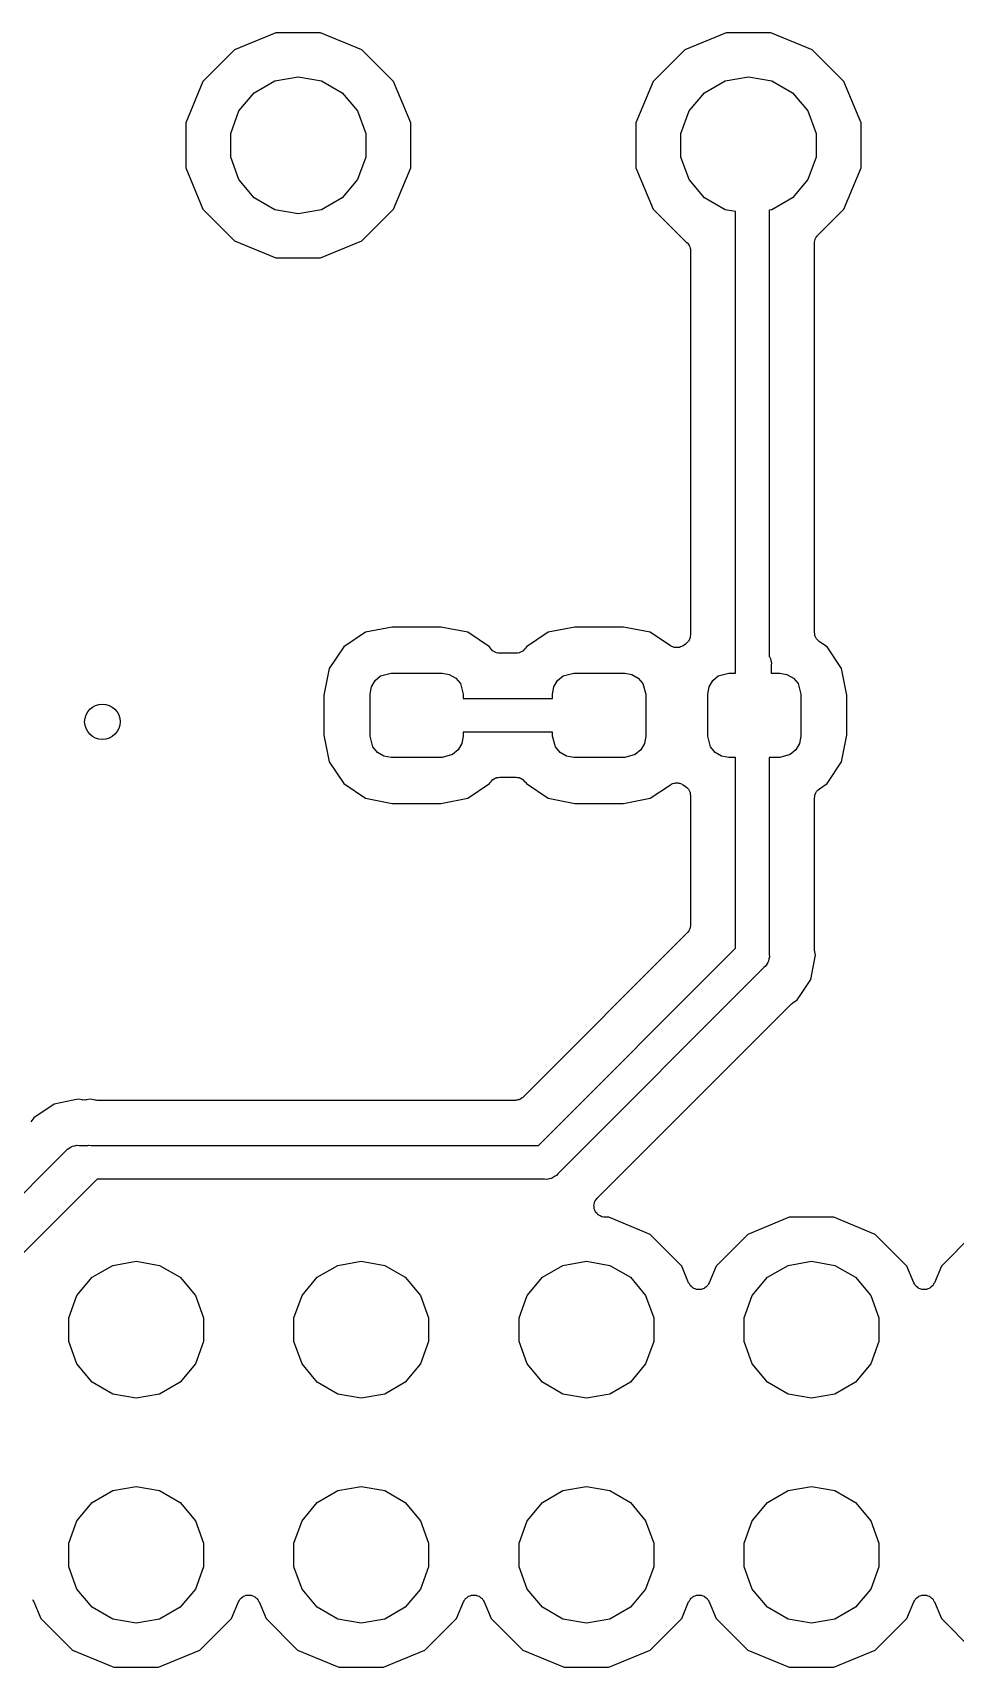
# Model space of a CAD drawing. Extents: x 121 to 245, y -148 to -51.
# Drawn here: x 194.41 to 204.82, y -80.52 to -62.08 of the extents above; entities that cross this region are included whole.
import ezdxf

# ---------------------------------------------------------------- set-up
doc = ezdxf.new("R2010")
doc.units = 0
doc.header["$MEASUREMENT"] = 0
doc.layers.add('BLACK', color=7, linetype='CONTINUOUS')

msp = doc.modelspace()

# ---------------------------------------------------------------- linework, layer by layer
at = {"layer": 'BLACK', "linetype": 'CONTINUOUS'}
for p, q in [((197.156, -62.0776), (196.689, -62.2709)), ((197.661, -62.0776), (197.156, -62.0776)), ((198.128, -62.2709), (197.661, -62.0776)), ((202.236, -62.0776), (201.769, -62.2709)), ((202.741, -62.0776), (202.236, -62.0776)), ((203.208, -62.2709), (202.741, -62.0776)), ((196.689, -62.2709), (196.332, -62.6282)), ((198.485, -62.6282), (198.128, -62.2709)), ((201.769, -62.2709), (201.412, -62.6282)), ((203.565, -62.6282), (203.208, -62.2709)), ((196.332, -62.6282), (196.139, -63.095)), ((196.911, -62.7549), (197.144, -62.6205)), ((197.144, -62.6205), (197.409, -62.5738)), ((197.409, -62.5738), (197.673, -62.6205)), ((197.673, -62.6205), (197.906, -62.7549)), ((198.679, -63.095), (198.485, -62.6282)), ((201.412, -62.6282), (201.219, -63.095)), ((201.991, -62.7549), (202.224, -62.6205)), ((202.224, -62.6205), (202.489, -62.5738)), ((202.489, -62.5738), (202.753, -62.6205)), ((202.753, -62.6205), (202.986, -62.7549)), ((203.737, -63.0421), (203.565, -62.6282)), ((196.739, -62.9607), (196.911, -62.7549)), ((197.906, -62.7549), (198.079, -62.9607)), ((201.819, -62.9607), (201.991, -62.7549)), ((202.986, -62.7549), (203.159, -62.9607)), ((196.647, -63.2132), (196.739, -62.9607)), ((198.079, -62.9607), (198.171, -63.2132)), ((201.727, -63.2132), (201.819, -62.9607)), ((203.159, -62.9607), (203.251, -63.2132)), ((203.759, -63.095), (203.737, -63.0421)), ((203.737, -63.0421), (203.737, -63.0421)), ((196.139, -63.095), (196.139, -63.6002)), ((196.647, -63.482), (196.647, -63.2132)), ((198.171, -63.2132), (198.171, -63.482)), ((198.679, -63.6002), (198.679, -63.095)), ((201.219, -63.095), (201.219, -63.6002)), ((201.727, -63.482), (201.727, -63.2132)), ((203.251, -63.2132), (203.251, -63.482)), ((203.759, -63.6002), (203.759, -63.095)), ((196.139, -63.6002), (196.332, -64.067)), ((196.739, -63.7345), (196.647, -63.482)), ((198.171, -63.482), (198.079, -63.7345)), ((198.485, -64.067), (198.679, -63.6002)), ((201.219, -63.6002), (201.412, -64.067)), ((201.819, -63.7345), (201.727, -63.482)), ((203.251, -63.482), (203.159, -63.7345)), ((203.565, -64.067), (203.759, -63.6002)), ((196.911, -63.9403), (196.739, -63.7345)), ((198.079, -63.7345), (197.906, -63.9403)), ((201.991, -63.9403), (201.819, -63.7345)), ((203.159, -63.7345), (202.986, -63.9403)), ((197.144, -64.0747), (196.911, -63.9403)), ((197.906, -63.9403), (197.673, -64.0747)), ((202.224, -64.0747), (201.991, -63.9403)), ((202.986, -63.9403), (202.753, -64.0747)), ((196.332, -64.067), (196.689, -64.4243)), ((197.409, -64.1214), (197.144, -64.0747)), ((197.673, -64.0747), (197.409, -64.1214)), ((198.128, -64.4243), (198.485, -64.067)), ((201.412, -64.067), (201.771, -64.4263)), ((202.343, -64.0957), (202.224, -64.0747)), ((202.344, -65.6633), (202.343, -64.0957)), ((202.753, -64.0747), (202.724, -64.0798)), ((202.724, -64.0798), (202.724, -69.1126)), ((203.27, -64.3628), (203.565, -64.067)), ((196.689, -64.4243), (197.156, -64.6176)), ((197.661, -64.6176), (198.128, -64.4243)), ((201.771, -64.4263), (201.772, -64.4265)), ((201.772, -64.4265), (201.783, -64.4354)), ((201.783, -64.4354), (201.794, -64.4429)), ((201.794, -64.4429), (201.799, -64.4495)), ((201.799, -64.4495), (201.806, -64.4549)), ((201.806, -64.4549), (201.813, -64.4669)), ((201.813, -64.4669), (201.821, -64.4778)), ((201.821, -64.4778), (201.824, -64.4858)), ((201.824, -64.4858), (201.828, -64.4931)), ((201.828, -64.4931), (201.83, -64.5067)), ((201.83, -64.5067), (201.834, -64.5199)), ((201.834, -64.5199), (201.834, -64.5283)), ((201.834, -64.5283), (201.836, -64.5365)), ((203.232, -64.4526), (203.233, -64.4471)), ((203.232, -68.8413), (203.232, -64.4526)), ((203.233, -64.4415), (203.237, -64.4255)), ((203.233, -64.4471), (203.233, -64.4415)), ((203.237, -64.4255), (203.24, -64.4091)), ((203.24, -64.4091), (203.243, -64.4043)), ((203.243, -64.4043), (203.244, -64.3989)), ((203.244, -64.3989), (203.254, -64.3853)), ((203.254, -64.3853), (203.262, -64.3709)), ((203.262, -64.3709), (203.266, -64.3673)), ((203.266, -64.3673), (203.27, -64.3628)), ((197.156, -64.6176), (197.661, -64.6176)), ((201.836, -64.5365), (201.836, -65.5987)), ((201.836, -65.5987), (201.835, -65.5987)), ((201.835, -65.5987), (201.835, -66.3753)), ((202.344, -66.2486), (202.343, -65.6633)), ((202.343, -65.6633), (202.344, -65.6633)), ((201.835, -66.3753), (201.836, -66.3753)), ((201.836, -66.3753), (201.836, -68.8686)), ((202.343, -69.1731), (202.344, -66.2486)), ((198.168, -68.8414), (197.923, -69.0051)), ((198.469, -68.7814), (198.168, -68.8414)), ((199.019, -68.7814), (198.469, -68.7814)), ((199.321, -68.8414), (199.019, -68.7814)), ((199.566, -69.0051), (199.321, -68.8414)), ((200.228, -68.8414), (199.983, -69.0051)), ((200.529, -68.7814), (200.228, -68.8414)), ((201.079, -68.7814), (200.529, -68.7814)), ((201.381, -68.8414), (201.079, -68.7814)), ((201.609, -68.9936), (201.381, -68.8414)), ((201.806, -68.9502), (201.792, -68.9617)), ((201.808, -68.9466), (201.806, -68.9502)), ((201.811, -68.9437), (201.808, -68.9466)), ((201.819, -68.9275), (201.811, -68.9437)), ((201.828, -68.912), (201.819, -68.9275)), ((201.829, -68.9079), (201.828, -68.912)), ((201.83, -68.9041), (201.829, -68.9079)), ((201.832, -68.8862), (201.83, -68.9041)), ((201.836, -68.8686), (201.832, -68.8862)), ((203.236, -68.859), (203.232, -68.8413)), ((203.238, -68.8768), (203.236, -68.859)), ((203.239, -68.8806), (203.238, -68.8768)), ((203.24, -68.8847), (203.239, -68.8806)), ((203.249, -68.9003), (203.24, -68.8847)), ((203.257, -68.9164), (203.249, -68.9003)), ((203.26, -68.9193), (203.257, -68.9164)), ((203.262, -68.9229), (203.26, -68.9193)), ((203.276, -68.9345), (203.262, -68.9229)), ((203.289, -68.9469), (203.276, -68.9345)), ((203.376, -69.0051), (203.289, -68.9469)), ((197.923, -69.0051), (197.759, -69.2502)), ((199.577, -69.0219), (199.566, -69.0051)), ((199.59, -69.0348), (199.577, -69.0219)), ((199.601, -69.0486), (199.59, -69.0348)), ((199.605, -69.0507), (199.601, -69.0486)), ((199.608, -69.0537), (199.605, -69.0507)), ((199.624, -69.0617), (199.608, -69.0537)), ((199.639, -69.0706), (199.624, -69.0617)), ((199.644, -69.0714), (199.639, -69.0706)), ((199.647, -69.0732), (199.644, -69.0714)), ((199.665, -69.0752), (199.647, -69.0732)), ((199.683, -69.0783), (199.665, -69.0752)), ((199.866, -69.0783), (199.683, -69.0783)), ((199.884, -69.0752), (199.866, -69.0783)), ((199.901, -69.0732), (199.884, -69.0752)), ((199.905, -69.0714), (199.901, -69.0732)), ((199.909, -69.0706), (199.905, -69.0714)), ((199.925, -69.0617), (199.909, -69.0706)), ((199.941, -69.0537), (199.925, -69.0617)), ((199.944, -69.0507), (199.941, -69.0537)), ((199.948, -69.0486), (199.944, -69.0507)), ((199.959, -69.0348), (199.948, -69.0486)), ((199.972, -69.0219), (199.959, -69.0348)), ((199.983, -69.0051), (199.972, -69.0219)), ((201.616, -68.997), (201.609, -68.9936)), ((201.623, -69.0019), (201.616, -68.997)), ((201.637, -69.0058), (201.623, -69.0019)), ((201.649, -69.0114), (201.637, -69.0058)), ((201.658, -69.0119), (201.649, -69.0114)), ((201.666, -69.0142), (201.658, -69.0119)), ((201.679, -69.0133), (201.666, -69.0142)), ((201.693, -69.0142), (201.679, -69.0133)), ((201.701, -69.0119), (201.693, -69.0142)), ((201.71, -69.0114), (201.701, -69.0119)), ((201.722, -69.0058), (201.71, -69.0114)), ((201.736, -69.0019), (201.722, -69.0058)), ((201.742, -68.997), (201.736, -69.0019)), ((201.75, -68.9936), (201.742, -68.997)), ((201.779, -68.9742), (201.75, -68.9936)), ((201.792, -68.9617), (201.779, -68.9742)), ((202.724, -69.1126), (202.73, -69.1201)), ((202.73, -69.1201), (202.732, -69.1283)), ((202.732, -69.1283), (202.736, -69.1356)), ((202.736, -69.1356), (202.741, -69.1605)), ((203.54, -69.2502), (203.376, -69.0051)), ((197.759, -69.2502), (197.699, -69.5518)), ((198.338, -69.3336), (198.457, -69.3018)), ((198.457, -69.3018), (199.032, -69.3018)), ((199.032, -69.3018), (199.113, -69.3161)), ((199.113, -69.3161), (199.185, -69.3574)), ((200.398, -69.3336), (200.517, -69.3018)), ((200.517, -69.3018), (201.092, -69.3018)), ((201.092, -69.3018), (201.173, -69.3161)), ((201.173, -69.3161), (201.245, -69.3574)), ((202.148, -69.3336), (202.267, -69.3018)), ((202.267, -69.3018), (202.343, -69.3018)), ((202.341, -69.1983), (202.343, -69.1731)), ((202.343, -69.2065), (202.341, -69.1983)), ((202.343, -69.3018), (202.343, -69.2065)), ((202.741, -69.1605), (202.747, -69.1849)), ((202.747, -69.1849), (202.745, -69.2101)), ((202.745, -69.2101), (202.745, -69.3018)), ((202.745, -69.3018), (202.842, -69.3018)), ((202.842, -69.3018), (202.923, -69.3161)), ((202.923, -69.3161), (202.995, -69.3574)), ((203.6, -69.5518), (203.54, -69.2502)), ((198.219, -69.5393), (198.234, -69.4581)), ((198.234, -69.4581), (198.275, -69.3866)), ((198.275, -69.3866), (198.338, -69.3336)), ((199.185, -69.3574), (199.238, -69.4205)), ((199.238, -69.4205), (199.269, -69.5393)), ((200.279, -69.5393), (200.294, -69.4581)), ((200.294, -69.4581), (200.335, -69.3866)), ((200.335, -69.3866), (200.398, -69.3336)), ((201.245, -69.3574), (201.298, -69.4205)), ((201.298, -69.4205), (201.329, -69.5393)), ((202.029, -69.5393), (202.044, -69.4581)), ((202.044, -69.4581), (202.085, -69.3866)), ((202.085, -69.3866), (202.148, -69.3336)), ((202.995, -69.3574), (203.048, -69.4205)), ((203.048, -69.4205), (203.079, -69.5393)), ((197.699, -69.5518), (197.699, -70.0018)), ((198.219, -70.0143), (198.219, -69.5393)), ((199.269, -69.5393), (199.269, -69.5863)), ((199.269, -69.5863), (200.279, -69.5863)), ((200.279, -69.5863), (200.279, -69.5393)), ((201.329, -69.5393), (201.329, -70.0143)), ((202.029, -70.0143), (202.029, -69.5393)), ((203.079, -69.5393), (203.079, -70.0143)), ((203.6, -70.0018), (203.6, -69.5518)), ((197.699, -70.0018), (197.759, -70.3034)), ((198.251, -70.133), (198.219, -70.0143)), ((199.269, -70.0143), (199.255, -70.0955)), ((200.279, -69.9673), (199.269, -69.9673)), ((199.269, -69.9673), (199.269, -70.0143)), ((200.279, -70.0143), (200.279, -69.9673)), ((200.311, -70.133), (200.279, -70.0143)), ((201.329, -70.0143), (201.315, -70.0955)), ((202.061, -70.133), (202.029, -70.0143)), ((203.079, -70.0143), (203.065, -70.0955)), ((203.54, -70.3034), (203.6, -70.0018)), ((198.304, -70.1962), (198.251, -70.133)), ((198.376, -70.2375), (198.304, -70.1962)), ((198.457, -70.2518), (198.376, -70.2375)), ((199.151, -70.22), (199.032, -70.2518)), ((199.214, -70.167), (199.151, -70.22)), ((199.255, -70.0955), (199.214, -70.167)), ((200.364, -70.1962), (200.311, -70.133)), ((200.436, -70.2375), (200.364, -70.1962)), ((200.517, -70.2518), (200.436, -70.2375)), ((201.211, -70.22), (201.092, -70.2518)), ((201.274, -70.167), (201.211, -70.22)), ((201.315, -70.0955), (201.274, -70.167)), ((202.114, -70.1962), (202.061, -70.133)), ((202.186, -70.2375), (202.114, -70.1962)), ((202.267, -70.2518), (202.186, -70.2375)), ((202.961, -70.22), (202.842, -70.2518)), ((203.024, -70.167), (202.961, -70.22)), ((203.065, -70.0955), (203.024, -70.167)), ((197.759, -70.3034), (197.923, -70.5485)), ((199.032, -70.2518), (198.457, -70.2518)), ((201.092, -70.2518), (200.517, -70.2518)), ((202.343, -70.2518), (202.267, -70.2518)), ((202.343, -72.4045), (202.343, -70.2518)), ((202.842, -70.2518), (202.724, -70.2518)), ((202.724, -70.2518), (202.724, -72.4751)), ((203.376, -70.5485), (203.54, -70.3034)), ((197.923, -70.5485), (198.168, -70.7122)), ((199.321, -70.7122), (199.566, -70.5485)), ((199.566, -70.5485), (199.577, -70.5317)), ((199.577, -70.5317), (199.59, -70.5188)), ((199.59, -70.5188), (199.601, -70.505)), ((199.601, -70.505), (199.605, -70.5029)), ((199.605, -70.5029), (199.608, -70.4999)), ((199.608, -70.4999), (199.624, -70.4919)), ((199.624, -70.4919), (199.639, -70.483)), ((199.639, -70.483), (199.644, -70.4822)), ((199.644, -70.4822), (199.647, -70.4804)), ((199.647, -70.4804), (199.665, -70.4784)), ((199.665, -70.4784), (199.683, -70.4753)), ((199.683, -70.4753), (199.866, -70.4753)), ((199.866, -70.4753), (199.884, -70.4784)), ((199.884, -70.4784), (199.901, -70.4804)), ((199.901, -70.4804), (199.905, -70.4822)), ((199.905, -70.4822), (199.909, -70.483)), ((199.909, -70.483), (199.925, -70.4919)), ((199.925, -70.4919), (199.941, -70.4999)), ((199.941, -70.4999), (199.944, -70.5029)), ((199.944, -70.5029), (199.948, -70.505)), ((199.948, -70.505), (199.959, -70.5188)), ((199.959, -70.5188), (199.972, -70.5317)), ((199.972, -70.5317), (199.983, -70.5485)), ((199.983, -70.5485), (200.228, -70.7122)), ((201.381, -70.7122), (201.609, -70.56)), ((201.609, -70.56), (201.616, -70.5566)), ((201.616, -70.5566), (201.623, -70.5517)), ((201.623, -70.5517), (201.637, -70.5478)), ((201.637, -70.5478), (201.649, -70.5422)), ((201.649, -70.5422), (201.658, -70.5417)), ((201.658, -70.5417), (201.666, -70.5394)), ((201.666, -70.5394), (201.679, -70.5403)), ((201.679, -70.5403), (201.693, -70.5394)), ((201.693, -70.5394), (201.701, -70.5417)), ((201.701, -70.5417), (201.71, -70.5422)), ((201.71, -70.5422), (201.722, -70.5478)), ((201.722, -70.5478), (201.736, -70.5517)), ((201.736, -70.5517), (201.742, -70.5566)), ((201.742, -70.5566), (201.75, -70.56)), ((201.75, -70.56), (201.779, -70.5794)), ((201.779, -70.5794), (201.792, -70.5919)), ((201.792, -70.5919), (201.806, -70.6034)), ((201.806, -70.6034), (201.808, -70.607)), ((201.808, -70.607), (201.811, -70.61)), ((201.811, -70.61), (201.819, -70.6261)), ((203.276, -70.6191), (203.289, -70.6067)), ((203.289, -70.6067), (203.376, -70.5485)), ((198.168, -70.7122), (198.469, -70.7722)), ((198.469, -70.7722), (199.019, -70.7722)), ((199.019, -70.7722), (199.321, -70.7122)), ((200.228, -70.7122), (200.529, -70.7722)), ((200.529, -70.7722), (201.079, -70.7722)), ((201.079, -70.7722), (201.381, -70.7122)), ((201.819, -70.6261), (201.828, -70.6416)), ((201.828, -70.6416), (201.829, -70.6457)), ((201.829, -70.6457), (201.83, -70.6495)), ((201.83, -70.6495), (201.832, -70.6674)), ((201.832, -70.6674), (201.835, -70.685)), ((201.835, -70.685), (201.835, -72.1415)), ((203.232, -70.7123), (203.236, -70.6946)), ((203.232, -72.4021), (203.232, -70.7123)), ((203.236, -70.6946), (203.238, -70.6768)), ((203.238, -70.6768), (203.239, -70.673)), ((203.239, -70.673), (203.24, -70.6689)), ((203.24, -70.6689), (203.249, -70.6533)), ((203.249, -70.6533), (203.257, -70.6372)), ((203.257, -70.6372), (203.26, -70.6343)), ((203.26, -70.6343), (203.262, -70.6307)), ((203.262, -70.6307), (203.276, -70.6191)), ((201.798, -72.2313), (199.945, -74.0843)), ((201.802, -72.2267), (201.798, -72.2313)), ((201.806, -72.2231), (201.802, -72.2267)), ((201.814, -72.2087), (201.806, -72.2231)), ((201.824, -72.1951), (201.814, -72.2087)), ((201.825, -72.1897), (201.824, -72.1951)), ((201.828, -72.1849), (201.825, -72.1897)), ((201.831, -72.1686), (201.828, -72.1849)), ((201.835, -72.1525), (201.831, -72.1686)), ((201.835, -72.1415), (201.835, -72.147)), ((201.835, -72.147), (201.835, -72.1525)), ((200.118, -74.6295), (202.343, -72.4045)), ((203.235, -72.4144), (203.232, -72.4021)), ((203.235, -72.4269), (203.235, -72.4144)), ((203.246, -72.4834), (203.235, -72.4269)), ((202.663, -72.624), (200.338, -74.9488)), ((202.682, -72.6077), (202.663, -72.624)), ((202.695, -72.5859), (202.682, -72.6077)), ((202.709, -72.5652), (202.695, -72.5859)), ((202.712, -72.5569), (202.709, -72.5652)), ((202.716, -72.5496), (202.712, -72.5569)), ((202.72, -72.5247), (202.716, -72.5496)), ((202.727, -72.5003), (202.72, -72.5247)), ((202.724, -72.4751), (202.727, -72.5003)), ((203.192, -72.7559), (203.235, -72.5399)), ((203.235, -72.5399), (203.246, -72.4834)), ((203.235, -72.5399), (203.235, -72.5399)), ((203.078, -72.9268), (203.192, -72.7559)), ((202.99, -73.019), (203.038, -72.987)), ((203.038, -72.987), (203.078, -72.9268)), ((200.782, -75.2232), (202.97, -73.0348)), ((202.97, -73.0348), (202.981, -73.0276)), ((202.981, -73.0276), (202.99, -73.019)), ((194.871, -74.1191), (194.655, -74.162)), ((194.928, -74.1078), (194.871, -74.1191)), ((194.871, -74.1191), (194.871, -74.1191)), ((194.969, -74.116), (194.928, -74.1078)), ((194.972, -74.1161), (194.969, -74.116)), ((194.975, -74.117), (194.972, -74.1161)), ((194.994, -74.1166), (194.975, -74.117)), ((195.013, -74.117), (194.994, -74.1166)), ((195.016, -74.1161), (195.013, -74.117)), ((195.019, -74.116), (195.016, -74.1161)), ((195.06, -74.1078), (195.019, -74.116)), ((195.117, -74.1191), (195.06, -74.1078)), ((195.129, -74.1193), (195.117, -74.1191)), ((195.141, -74.1215), (195.129, -74.1193)), ((199.855, -74.1215), (195.141, -74.1215)), ((199.861, -74.1205), (199.855, -74.1215)), ((199.867, -74.121), (199.861, -74.1205)), ((199.883, -74.1167), (199.867, -74.121)), ((199.899, -74.1138), (199.883, -74.1167)), ((199.904, -74.111), (199.899, -74.1138)), ((199.909, -74.1096), (199.904, -74.111)), ((199.923, -74.1001), (199.909, -74.1096)), ((199.937, -74.0918), (199.923, -74.1001)), ((199.941, -74.0875), (199.937, -74.0918)), ((199.945, -74.0843), (199.941, -74.0875)), ((194.655, -74.162), (194.424, -74.3164)), ((194.424, -74.3164), (194.392, -74.3643)), ((194.787, -74.6912), (194.804, -74.6718)), ((194.804, -74.6718), (194.826, -74.6592)), ((194.826, -74.6592), (194.846, -74.6447)), ((194.846, -74.6447), (194.854, -74.6425)), ((194.854, -74.6425), (194.862, -74.6382)), ((194.862, -74.6382), (194.887, -74.6338)), ((194.887, -74.6338), (194.911, -74.6273)), ((194.911, -74.6273), (194.936, -74.6295)), ((194.936, -74.6295), (195.035, -74.6295)), ((195.035, -74.6295), (195.043, -74.6273)), ((195.043, -74.6273), (195.068, -74.6295)), ((195.068, -74.6295), (200.118, -74.6295)), ((193.426, -76.053), (194.787, -74.6912)), ((195.139, -75.0105), (193.74, -76.4093)), ((200.189, -75.0105), (195.139, -75.0105)), ((200.214, -75.0127), (200.189, -75.0105)), ((200.239, -75.0062), (200.214, -75.0127)), ((200.264, -75.0018), (200.239, -75.0062)), ((200.271, -74.9975), (200.264, -75.0018)), ((200.279, -74.9953), (200.271, -74.9975)), ((200.3, -74.9808), (200.279, -74.9953)), ((200.322, -74.9682), (200.3, -74.9808)), ((200.338, -74.9488), (200.322, -74.9682)), ((200.773, -75.2368), (200.782, -75.2232)), ((200.745, -75.3019), (200.747, -75.2965)), ((200.747, -75.3185), (200.745, -75.3019)), ((200.747, -75.2909), (200.752, -75.2754)), ((200.747, -75.2965), (200.747, -75.2909)), ((200.747, -75.3351), (200.747, -75.3185)), ((200.749, -75.3403), (200.747, -75.3351)), ((200.749, -75.3459), (200.749, -75.3403)), ((200.756, -75.3609), (200.749, -75.3459)), ((200.752, -75.2754), (200.757, -75.2593)), ((200.762, -75.3765), (200.756, -75.3609)), ((200.757, -75.2593), (200.76, -75.2548)), ((200.76, -75.2548), (200.762, -75.2495)), ((200.762, -75.2495), (200.773, -75.2368)), ((200.765, -75.3808), (200.762, -75.3765)), ((200.768, -75.3858), (200.765, -75.3808)), ((200.78, -75.3976), (200.768, -75.3858)), ((200.79, -75.4103), (200.78, -75.3976)), ((200.795, -75.4131), (200.79, -75.4103)), ((200.799, -75.417), (200.795, -75.4131)), ((200.814, -75.424), (200.799, -75.417)), ((200.828, -75.4323), (200.814, -75.424)), ((200.834, -75.4333), (200.828, -75.4323)), ((200.839, -75.4357), (200.834, -75.4333)), ((200.855, -75.4371), (200.839, -75.4357)), ((200.872, -75.44), (200.855, -75.4371)), ((200.912, -75.44), (200.872, -75.44)), ((201.378, -75.633), (200.912, -75.44)), ((202.948, -75.44), (202.482, -75.633)), ((203.452, -75.44), (202.948, -75.44)), ((203.918, -75.633), (203.452, -75.44)), ((201.735, -75.9897), (201.378, -75.633)), ((202.482, -75.633), (202.125, -75.9897)), ((204.275, -75.9897), (203.918, -75.633)), ((205.022, -75.633), (204.665, -75.9897)), ((195.316, -75.9828), (195.58, -75.9363)), ((195.58, -75.9363), (195.844, -75.9828)), ((197.856, -75.9828), (198.12, -75.9363)), ((198.12, -75.9363), (198.384, -75.9828)), ((200.396, -75.9828), (200.66, -75.9363)), ((200.66, -75.9363), (200.924, -75.9828)), ((202.936, -75.9828), (203.2, -75.9363)), ((203.2, -75.9363), (203.464, -75.9828)), ((194.912, -76.3221), (195.084, -76.1168)), ((195.084, -76.1168), (195.316, -75.9828)), ((195.844, -75.9828), (196.076, -76.1168)), ((196.076, -76.1168), (196.248, -76.3221)), ((197.452, -76.3221), (197.624, -76.1168)), ((197.624, -76.1168), (197.856, -75.9828)), ((198.384, -75.9828), (198.616, -76.1168)), ((198.616, -76.1168), (198.788, -76.3221)), ((199.992, -76.3221), (200.164, -76.1168)), ((200.164, -76.1168), (200.396, -75.9828)), ((200.924, -75.9828), (201.156, -76.1168)), ((201.156, -76.1168), (201.328, -76.3221)), ((201.813, -76.1773), (201.735, -75.9897)), ((202.125, -75.9897), (202.047, -76.1773)), ((202.532, -76.3221), (202.704, -76.1168)), ((202.704, -76.1168), (202.936, -75.9828)), ((203.464, -75.9828), (203.696, -76.1168)), ((203.696, -76.1168), (203.868, -76.3221)), ((204.353, -76.1773), (204.275, -75.9897)), ((204.665, -75.9897), (204.587, -76.1773)), ((194.82, -76.574), (194.912, -76.3221)), ((196.248, -76.3221), (196.34, -76.574)), ((197.36, -76.574), (197.452, -76.3221)), ((198.788, -76.3221), (198.88, -76.574)), ((199.9, -76.574), (199.992, -76.3221)), ((201.328, -76.3221), (201.42, -76.574)), ((201.822, -76.1913), (201.813, -76.1773)), ((201.829, -76.2061), (201.822, -76.1913)), ((201.833, -76.2098), (201.829, -76.2061)), ((201.836, -76.2145), (201.833, -76.2098)), ((201.85, -76.2246), (201.836, -76.2145)), ((201.862, -76.2359), (201.85, -76.2246)), ((201.867, -76.238), (201.862, -76.2359)), ((201.871, -76.2414), (201.867, -76.238)), ((201.887, -76.2464), (201.871, -76.2414)), ((201.903, -76.2527), (201.887, -76.2464)), ((201.908, -76.253), (201.903, -76.2527)), ((201.913, -76.2547), (201.908, -76.253)), ((201.93, -76.2539), (201.913, -76.2547)), ((201.947, -76.2547), (201.93, -76.2539)), ((201.952, -76.253), (201.947, -76.2547)), ((201.957, -76.2527), (201.952, -76.253)), ((201.973, -76.2464), (201.957, -76.2527)), ((201.989, -76.2414), (201.973, -76.2464)), ((201.993, -76.238), (201.989, -76.2414)), ((201.998, -76.2359), (201.993, -76.238)), ((202.01, -76.2246), (201.998, -76.2359)), ((202.024, -76.2145), (202.01, -76.2246)), ((202.027, -76.2098), (202.024, -76.2145)), ((202.031, -76.2061), (202.027, -76.2098)), ((202.038, -76.1913), (202.031, -76.2061)), ((202.047, -76.1773), (202.038, -76.1913)), ((202.44, -76.574), (202.532, -76.3221)), ((203.868, -76.3221), (203.96, -76.574)), ((204.362, -76.1913), (204.353, -76.1773)), ((204.369, -76.2061), (204.362, -76.1913)), ((204.373, -76.2098), (204.369, -76.2061)), ((204.376, -76.2145), (204.373, -76.2098)), ((204.39, -76.2246), (204.376, -76.2145)), ((204.402, -76.2359), (204.39, -76.2246)), ((204.407, -76.238), (204.402, -76.2359)), ((204.411, -76.2414), (204.407, -76.238)), ((204.427, -76.2464), (204.411, -76.2414)), ((204.443, -76.2527), (204.427, -76.2464)), ((204.448, -76.253), (204.443, -76.2527)), ((204.453, -76.2547), (204.448, -76.253)), ((204.47, -76.2539), (204.453, -76.2547)), ((204.487, -76.2547), (204.47, -76.2539)), ((204.492, -76.253), (204.487, -76.2547)), ((204.497, -76.2527), (204.492, -76.253)), ((204.513, -76.2464), (204.497, -76.2527)), ((204.529, -76.2414), (204.513, -76.2464)), ((204.533, -76.238), (204.529, -76.2414)), ((204.538, -76.2359), (204.533, -76.238)), ((204.55, -76.2246), (204.538, -76.2359)), ((204.564, -76.2145), (204.55, -76.2246)), ((204.567, -76.2098), (204.564, -76.2145)), ((204.571, -76.2061), (204.567, -76.2098)), ((204.578, -76.1913), (204.571, -76.2061)), ((204.587, -76.1773), (204.578, -76.1913)), ((194.82, -76.842), (194.82, -76.574)), ((196.34, -76.574), (196.34, -76.842)), ((197.36, -76.842), (197.36, -76.574)), ((198.88, -76.574), (198.88, -76.842)), ((199.9, -76.842), (199.9, -76.574)), ((201.42, -76.574), (201.42, -76.842)), ((202.44, -76.842), (202.44, -76.574)), ((203.96, -76.574), (203.96, -76.842)), ((194.912, -77.0939), (194.82, -76.842)), ((196.34, -76.842), (196.248, -77.0939)), ((197.452, -77.0939), (197.36, -76.842)), ((198.88, -76.842), (198.788, -77.0939)), ((199.992, -77.0939), (199.9, -76.842)), ((201.42, -76.842), (201.328, -77.0939)), ((202.532, -77.0939), (202.44, -76.842)), ((203.96, -76.842), (203.868, -77.0939)), ((195.084, -77.2992), (194.912, -77.0939)), ((196.248, -77.0939), (196.076, -77.2992)), ((197.624, -77.2992), (197.452, -77.0939)), ((198.788, -77.0939), (198.616, -77.2992)), ((200.164, -77.2992), (199.992, -77.0939)), ((201.328, -77.0939), (201.156, -77.2992)), ((202.704, -77.2992), (202.532, -77.0939)), ((203.868, -77.0939), (203.696, -77.2992)), ((195.316, -77.4332), (195.084, -77.2992)), ((195.58, -77.4797), (195.316, -77.4332)), ((195.844, -77.4332), (195.58, -77.4797)), ((196.076, -77.2992), (195.844, -77.4332)), ((197.856, -77.4332), (197.624, -77.2992)), ((198.12, -77.4797), (197.856, -77.4332)), ((198.384, -77.4332), (198.12, -77.4797)), ((198.616, -77.2992), (198.384, -77.4332)), ((200.396, -77.4332), (200.164, -77.2992)), ((200.66, -77.4797), (200.396, -77.4332)), ((200.924, -77.4332), (200.66, -77.4797)), ((201.156, -77.2992), (200.924, -77.4332)), ((202.936, -77.4332), (202.704, -77.2992)), ((203.2, -77.4797), (202.936, -77.4332)), ((203.464, -77.4332), (203.2, -77.4797)), ((203.696, -77.2992), (203.464, -77.4332)), ((195.084, -78.6568), (195.316, -78.5228)), ((195.316, -78.5228), (195.58, -78.4763)), ((195.58, -78.4763), (195.844, -78.5228)), ((195.844, -78.5228), (196.076, -78.6568)), ((197.624, -78.6568), (197.856, -78.5228)), ((197.856, -78.5228), (198.12, -78.4763)), ((198.12, -78.4763), (198.384, -78.5228)), ((198.384, -78.5228), (198.616, -78.6568)), ((200.164, -78.6568), (200.396, -78.5228)), ((200.396, -78.5228), (200.66, -78.4763)), ((200.66, -78.4763), (200.924, -78.5228)), ((200.924, -78.5228), (201.156, -78.6568)), ((202.704, -78.6568), (202.936, -78.5228)), ((202.936, -78.5228), (203.2, -78.4763)), ((203.2, -78.4763), (203.464, -78.5228)), ((203.464, -78.5228), (203.696, -78.6568)), ((194.912, -78.8621), (195.084, -78.6568)), ((196.076, -78.6568), (196.248, -78.8621)), ((197.452, -78.8621), (197.624, -78.6568)), ((198.616, -78.6568), (198.788, -78.8621)), ((199.992, -78.8621), (200.164, -78.6568)), ((201.156, -78.6568), (201.328, -78.8621)), ((202.532, -78.8621), (202.704, -78.6568)), ((203.696, -78.6568), (203.868, -78.8621)), ((194.82, -79.114), (194.912, -78.8621)), ((196.248, -78.8621), (196.34, -79.114)), ((197.36, -79.114), (197.452, -78.8621)), ((198.788, -78.8621), (198.88, -79.114)), ((199.9, -79.114), (199.992, -78.8621)), ((201.328, -78.8621), (201.42, -79.114)), ((202.44, -79.114), (202.532, -78.8621)), ((203.868, -78.8621), (203.96, -79.114)), ((194.82, -79.382), (194.82, -79.114)), ((196.34, -79.114), (196.34, -79.382)), ((197.36, -79.382), (197.36, -79.114)), ((198.88, -79.114), (198.88, -79.382)), ((199.9, -79.382), (199.9, -79.114)), ((201.42, -79.114), (201.42, -79.382)), ((202.44, -79.382), (202.44, -79.114)), ((203.96, -79.114), (203.96, -79.382)), ((194.912, -79.6339), (194.82, -79.382)), ((196.34, -79.382), (196.248, -79.6339)), ((197.452, -79.6339), (197.36, -79.382)), ((198.88, -79.382), (198.788, -79.6339)), ((199.992, -79.6339), (199.9, -79.382)), ((201.42, -79.382), (201.328, -79.6339)), ((202.532, -79.6339), (202.44, -79.382)), ((203.96, -79.382), (203.868, -79.6339)), ((195.084, -79.8392), (194.912, -79.6339)), ((196.248, -79.6339), (196.076, -79.8392)), ((197.624, -79.8392), (197.452, -79.6339)), ((198.788, -79.6339), (198.616, -79.8392)), ((200.164, -79.8392), (199.992, -79.6339)), ((201.328, -79.6339), (201.156, -79.8392)), ((202.704, -79.8392), (202.532, -79.6339)), ((203.868, -79.6339), (203.696, -79.8392)), ((194.411, -79.7499), (194.418, -79.7647)), ((194.418, -79.7647), (194.427, -79.7787)), ((194.427, -79.7787), (194.505, -79.9663)), ((196.655, -79.9663), (196.733, -79.7787)), ((196.733, -79.7787), (196.742, -79.7647)), ((196.742, -79.7647), (196.749, -79.7499)), ((196.749, -79.7499), (196.753, -79.7462)), ((196.753, -79.7462), (196.756, -79.7415)), ((196.756, -79.7415), (196.77, -79.7314)), ((196.77, -79.7314), (196.782, -79.7201)), ((196.782, -79.7201), (196.787, -79.718)), ((196.787, -79.718), (196.791, -79.7146)), ((196.791, -79.7146), (196.807, -79.7096)), ((196.807, -79.7096), (196.823, -79.7033)), ((196.823, -79.7033), (196.828, -79.703)), ((196.828, -79.703), (196.833, -79.7013)), ((196.833, -79.7013), (196.85, -79.7021)), ((196.85, -79.7021), (196.867, -79.7013)), ((196.867, -79.7013), (196.872, -79.703)), ((196.872, -79.703), (196.877, -79.7033)), ((196.877, -79.7033), (196.893, -79.7096)), ((196.893, -79.7096), (196.909, -79.7146)), ((196.909, -79.7146), (196.913, -79.718)), ((196.913, -79.718), (196.918, -79.7201)), ((196.918, -79.7201), (196.93, -79.7314)), ((196.93, -79.7314), (196.944, -79.7415)), ((196.944, -79.7415), (196.947, -79.7462)), ((196.947, -79.7462), (196.951, -79.7499)), ((196.951, -79.7499), (196.958, -79.7647)), ((196.958, -79.7647), (196.967, -79.7787)), ((196.967, -79.7787), (197.045, -79.9663)), ((199.195, -79.9663), (199.273, -79.7787)), ((199.273, -79.7787), (199.282, -79.7647)), ((199.282, -79.7647), (199.289, -79.7499)), ((199.289, -79.7499), (199.293, -79.7462)), ((199.293, -79.7462), (199.296, -79.7415)), ((199.296, -79.7415), (199.31, -79.7314)), ((199.31, -79.7314), (199.322, -79.7201)), ((199.322, -79.7201), (199.327, -79.718)), ((199.327, -79.718), (199.331, -79.7146)), ((199.331, -79.7146), (199.347, -79.7096)), ((199.347, -79.7096), (199.363, -79.7033)), ((199.363, -79.7033), (199.368, -79.703)), ((199.368, -79.703), (199.373, -79.7013)), ((199.373, -79.7013), (199.39, -79.7021)), ((199.39, -79.7021), (199.407, -79.7013)), ((199.407, -79.7013), (199.412, -79.703)), ((199.412, -79.703), (199.417, -79.7033)), ((199.417, -79.7033), (199.433, -79.7096)), ((199.433, -79.7096), (199.449, -79.7146)), ((199.449, -79.7146), (199.453, -79.718)), ((199.453, -79.718), (199.458, -79.7201)), ((199.458, -79.7201), (199.47, -79.7314)), ((199.47, -79.7314), (199.484, -79.7415)), ((199.484, -79.7415), (199.487, -79.7462)), ((199.487, -79.7462), (199.491, -79.7499)), ((199.491, -79.7499), (199.498, -79.7647)), ((199.498, -79.7647), (199.507, -79.7787)), ((199.507, -79.7787), (199.585, -79.9663)), ((201.735, -79.9663), (201.813, -79.7787)), ((201.813, -79.7787), (201.822, -79.7647)), ((201.822, -79.7647), (201.829, -79.7499)), ((201.829, -79.7499), (201.833, -79.7462)), ((201.833, -79.7462), (201.836, -79.7415)), ((201.836, -79.7415), (201.85, -79.7314)), ((201.85, -79.7314), (201.862, -79.7201)), ((201.862, -79.7201), (201.867, -79.718)), ((201.867, -79.718), (201.871, -79.7146)), ((201.871, -79.7146), (201.887, -79.7096)), ((201.887, -79.7096), (201.903, -79.7033)), ((201.903, -79.7033), (201.908, -79.703)), ((201.908, -79.703), (201.913, -79.7013)), ((201.913, -79.7013), (201.93, -79.7021)), ((201.93, -79.7021), (201.947, -79.7013)), ((201.947, -79.7013), (201.952, -79.703)), ((201.952, -79.703), (201.957, -79.7033)), ((201.957, -79.7033), (201.973, -79.7096)), ((201.973, -79.7096), (201.989, -79.7146)), ((201.989, -79.7146), (201.993, -79.718)), ((201.993, -79.718), (201.998, -79.7201)), ((201.998, -79.7201), (202.01, -79.7314)), ((202.01, -79.7314), (202.024, -79.7415)), ((202.024, -79.7415), (202.027, -79.7462)), ((202.027, -79.7462), (202.031, -79.7499)), ((202.031, -79.7499), (202.038, -79.7647)), ((202.038, -79.7647), (202.047, -79.7787)), ((202.047, -79.7787), (202.125, -79.9663)), ((204.275, -79.9663), (204.353, -79.7787)), ((204.353, -79.7787), (204.362, -79.7647)), ((204.362, -79.7647), (204.369, -79.7499)), ((204.369, -79.7499), (204.373, -79.7462)), ((204.373, -79.7462), (204.376, -79.7415)), ((204.376, -79.7415), (204.39, -79.7314)), ((204.39, -79.7314), (204.402, -79.7201)), ((204.402, -79.7201), (204.407, -79.718)), ((204.407, -79.718), (204.411, -79.7146)), ((204.411, -79.7146), (204.427, -79.7096)), ((204.427, -79.7096), (204.443, -79.7033)), ((204.443, -79.7033), (204.448, -79.703)), ((204.448, -79.703), (204.453, -79.7013)), ((204.453, -79.7013), (204.47, -79.7021)), ((204.47, -79.7021), (204.487, -79.7013)), ((204.487, -79.7013), (204.492, -79.703)), ((204.492, -79.703), (204.497, -79.7033)), ((204.497, -79.7033), (204.513, -79.7096)), ((204.513, -79.7096), (204.529, -79.7146)), ((204.529, -79.7146), (204.533, -79.718)), ((204.533, -79.718), (204.538, -79.7201)), ((204.538, -79.7201), (204.55, -79.7314)), ((204.55, -79.7314), (204.564, -79.7415)), ((204.564, -79.7415), (204.567, -79.7462)), ((204.567, -79.7462), (204.571, -79.7499)), ((204.571, -79.7499), (204.578, -79.7647)), ((204.578, -79.7647), (204.587, -79.7787)), ((204.587, -79.7787), (204.665, -79.9663)), ((194.505, -79.9663), (194.862, -80.323)), ((195.316, -79.9732), (195.084, -79.8392)), ((195.58, -80.0197), (195.316, -79.9732)), ((195.844, -79.9732), (195.58, -80.0197)), ((196.076, -79.8392), (195.844, -79.9732)), ((196.298, -80.323), (196.655, -79.9663)), ((197.045, -79.9663), (197.402, -80.323)), ((197.856, -79.9732), (197.624, -79.8392)), ((198.12, -80.0197), (197.856, -79.9732)), ((198.384, -79.9732), (198.12, -80.0197)), ((198.616, -79.8392), (198.384, -79.9732)), ((198.838, -80.323), (199.195, -79.9663)), ((199.585, -79.9663), (199.942, -80.323)), ((200.396, -79.9732), (200.164, -79.8392)), ((200.66, -80.0197), (200.396, -79.9732)), ((200.924, -79.9732), (200.66, -80.0197)), ((201.156, -79.8392), (200.924, -79.9732)), ((201.378, -80.323), (201.735, -79.9663)), ((202.125, -79.9663), (202.482, -80.323)), ((202.936, -79.9732), (202.704, -79.8392)), ((203.2, -80.0197), (202.936, -79.9732)), ((203.464, -79.9732), (203.2, -80.0197)), ((203.696, -79.8392), (203.464, -79.9732)), ((203.918, -80.323), (204.275, -79.9663)), ((204.665, -79.9663), (205.022, -80.323)), ((194.862, -80.323), (195.328, -80.516)), ((195.832, -80.516), (196.298, -80.323)), ((197.402, -80.323), (197.868, -80.516)), ((198.372, -80.516), (198.838, -80.323)), ((199.942, -80.323), (200.408, -80.516)), ((200.912, -80.516), (201.378, -80.323)), ((202.482, -80.323), (202.948, -80.516)), ((203.452, -80.516), (203.918, -80.323)), ((195.328, -80.516), (195.832, -80.516)), ((197.868, -80.516), (198.372, -80.516)), ((200.408, -80.516), (200.912, -80.516)), ((202.948, -80.516), (203.452, -80.516))]:
    msp.add_line(p, q, dxfattribs=at)
at = {"layer": 'BLACK'}
msp.add_circle((195.199, -69.85), 0.2, dxfattribs=at)

doc.saveas('drawing.dxf')
